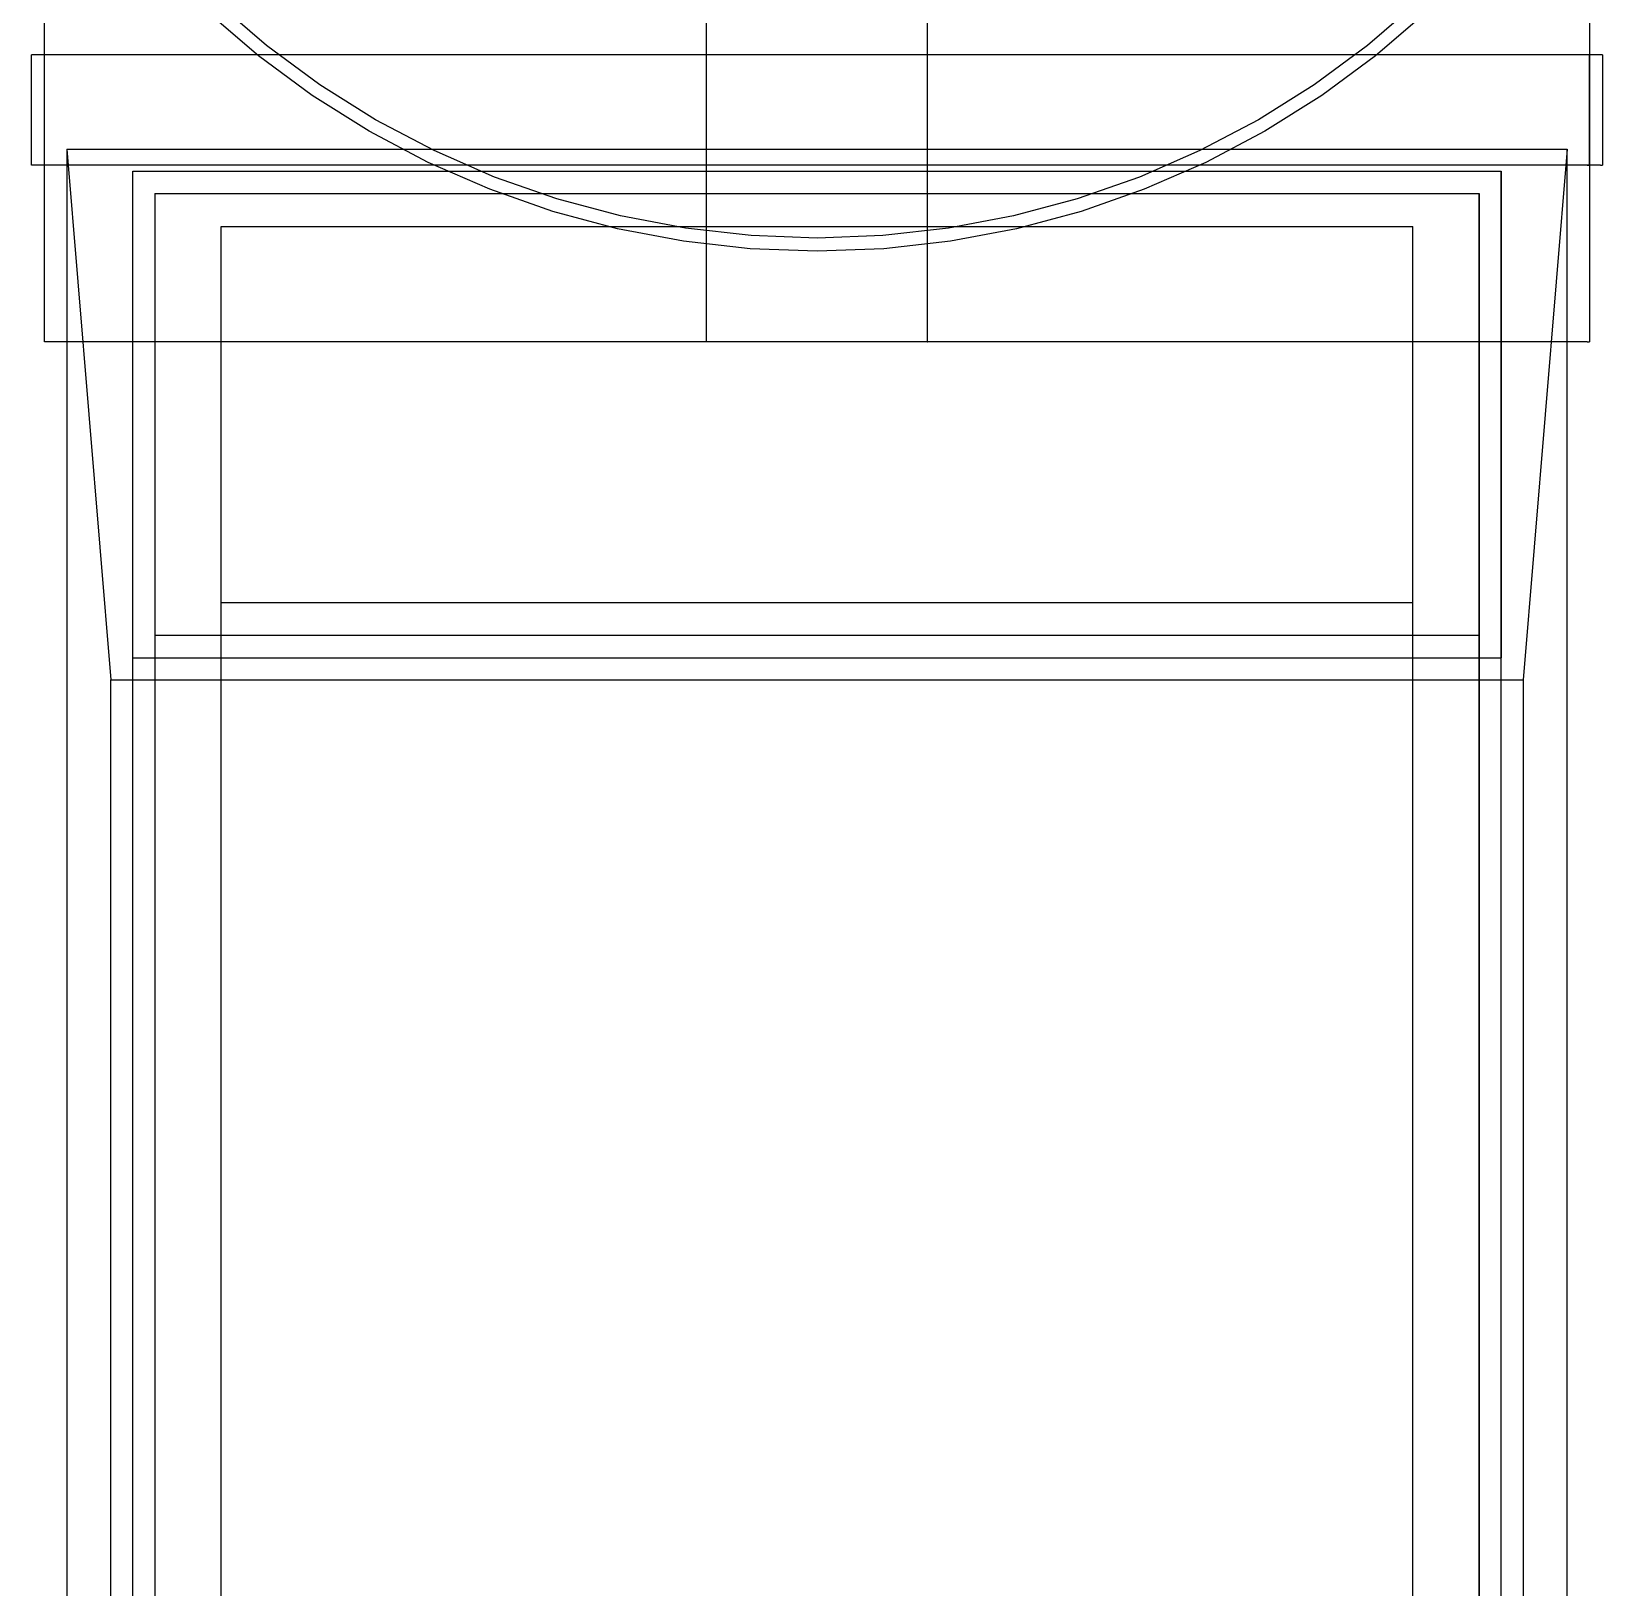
# Model space of a CAD drawing. Header units: millimetres. Extents: x -180 to 1414, y -663 to 972.
# Drawn here: x -35.6 to 35.6, y 503.8 to 574.4 of the extents above; entities that cross this region are included whole.
import ezdxf

# ---------------------------------------------------------------- set-up
doc = ezdxf.new("R2010")
doc.units = ezdxf.units.MM
doc.layers.add('FRONT', color=8, linetype='Continuous')

msp = doc.modelspace()

# ---------------------------------------------------------------- linework, layer by layer
at = {"layer": 'FRONT'}
for p, q in [((-35, 560.3), (-35, 642)), ((-5, 560.3), (-5, 642)), ((5, 560.3), (5, 642)), ((35, 642), (35, 560.3)), ((-24.94, 573.727), (-27.207, 575.678)), ((-24.94, 573.727), (-27.207, 575.678)), ((27.207, 575.678), (24.94, 573.727)), ((27.207, 575.678), (24.94, 573.727)), ((-25.314, 573.258), (-27.615, 575.238)), ((27.615, 575.238), (25.314, 573.258)), ((-35.5, 573.3), (-35.6, 573.3)), ((-35.6, 568.3), (-35.6, 573.3)), ((-35.202, 573.3), (-35.5, 573.3)), ((-34.707, 573.3), (-35.202, 573.3)), ((-34.902, 573.3), (-35, 573.3)), ((-35, 568.3), (-35, 573.3)), ((-34.609, 573.3), (-34.902, 573.3)), ((-34.018, 573.3), (-34.707, 573.3)), ((-34.122, 573.3), (-34.609, 573.3)), ((-33.445, 573.3), (-34.122, 573.3)), ((-33.139, 573.3), (-34.018, 573.3)), ((-32.581, 573.3), (-33.445, 573.3)), ((-32.074, 573.3), (-33.139, 573.3)), ((-31.534, 573.3), (-32.581, 573.3)), ((-30.831, 573.3), (-32.074, 573.3)), ((-30.311, 573.3), (-31.534, 573.3)), ((-29.414, 573.3), (-30.831, 573.3)), ((-28.918, 573.3), (-30.311, 573.3)), ((-27.833, 573.3), (-29.414, 573.3)), ((-27.364, 573.3), (-28.918, 573.3)), ((-26.097, 573.3), (-27.833, 573.3)), ((-25.657, 573.3), (-27.364, 573.3)), ((-24.214, 573.3), (-26.097, 573.3)), ((-23.806, 573.3), (-25.657, 573.3)), ((-22.871, 571.455), (-25.314, 573.258)), ((-22.533, 571.95), (-24.94, 573.727)), ((-22.533, 571.95), (-24.94, 573.727)), ((-22.196, 573.3), (-24.214, 573.3)), ((-21.822, 573.3), (-23.806, 573.3)), ((-20.054, 573.3), (-22.196, 573.3)), ((-19.716, 573.3), (-21.822, 573.3)), ((-17.8, 573.3), (-20.054, 573.3)), ((-17.5, 573.3), (-19.716, 573.3)), ((-15.446, 573.3), (-17.8, 573.3)), ((-15.186, 573.3), (-17.5, 573.3)), ((-13.006, 573.3), (-15.446, 573.3)), ((-12.787, 573.3), (-15.186, 573.3)), ((-10.493, 573.3), (-13.006, 573.3)), ((-10.316, 573.3), (-12.787, 573.3)), ((-7.922, 573.3), (-10.493, 573.3)), ((-7.788, 573.3), (-10.316, 573.3)), ((-5.306, 573.3), (-7.922, 573.3)), ((-5.216, 573.3), (-7.788, 573.3)), ((-2.66, 573.3), (-5.306, 573.3)), ((-2.616, 573.3), (-5.216, 573.3)), ((0, 573.3), (-2.66, 573.3)), ((0, 573.3), (-2.616, 573.3)), ((2.66, 573.3), (0, 573.3)), ((2.616, 573.3), (0, 573.3)), ((5.216, 573.3), (2.616, 573.3)), ((5.306, 573.3), (2.66, 573.3)), ((7.788, 573.3), (5.216, 573.3)), ((7.922, 573.3), (5.306, 573.3)), ((10.316, 573.3), (7.788, 573.3)), ((10.493, 573.3), (7.922, 573.3)), ((12.787, 573.3), (10.316, 573.3)), ((13.006, 573.3), (10.493, 573.3)), ((15.186, 573.3), (12.787, 573.3)), ((15.446, 573.3), (13.006, 573.3)), ((17.5, 573.3), (15.186, 573.3)), ((17.8, 573.3), (15.446, 573.3)), ((19.716, 573.3), (17.5, 573.3)), ((20.054, 573.3), (17.8, 573.3)), ((21.822, 573.3), (19.716, 573.3)), ((22.196, 573.3), (20.054, 573.3)), ((23.806, 573.3), (21.822, 573.3)), ((24.214, 573.3), (22.196, 573.3)), ((24.94, 573.727), (22.533, 571.95)), ((24.94, 573.727), (22.533, 571.95)), ((25.314, 573.258), (22.871, 571.455)), ((25.657, 573.3), (23.806, 573.3)), ((26.097, 573.3), (24.214, 573.3)), ((27.364, 573.3), (25.657, 573.3)), ((27.833, 573.3), (26.097, 573.3)), ((28.918, 573.3), (27.364, 573.3)), ((29.414, 573.3), (27.833, 573.3)), ((30.311, 573.3), (28.918, 573.3)), ((30.831, 573.3), (29.414, 573.3)), ((31.534, 573.3), (30.311, 573.3)), ((32.074, 573.3), (30.831, 573.3)), ((32.581, 573.3), (31.534, 573.3)), ((33.139, 573.3), (32.074, 573.3)), ((33.445, 573.3), (32.581, 573.3)), ((34.018, 573.3), (33.139, 573.3)), ((34.122, 573.3), (33.445, 573.3)), ((34.707, 573.3), (34.018, 573.3)), ((34.609, 573.3), (34.122, 573.3)), ((34.902, 573.3), (34.609, 573.3)), ((35.202, 573.3), (34.707, 573.3)), ((35, 573.3), (34.902, 573.3)), ((35, 568.3), (35, 573.3)), ((35.5, 573.3), (35.202, 573.3)), ((35.6, 573.3), (35.5, 573.3)), ((35.6, 573.3), (35.6, 568.3)), ((-20, 570.359), (-22.533, 571.95)), ((-20, 570.359), (-22.533, 571.95)), ((22.533, 571.95), (20, 570.359)), ((22.533, 571.95), (20, 570.359)), ((-20.3, 569.839), (-22.871, 571.455)), ((22.871, 571.455), (20.3, 569.839)), ((-17.355, 568.961), (-20, 570.359)), ((-17.355, 568.961), (-20, 570.359)), ((20, 570.359), (17.355, 568.961)), ((20, 570.359), (17.355, 568.961)), ((-17.616, 568.421), (-20.3, 569.839)), ((20.3, 569.839), (17.616, 568.421)), ((-34, 569.025), (-34, 474.025)), ((-34, 569.025), (34, 569.025)), ((-34, 569.025), (-32, 544.975)), ((-14.614, 567.765), (-17.355, 568.961)), ((-14.614, 567.765), (-17.355, 568.961)), ((17.355, 568.961), (14.614, 567.765)), ((17.355, 568.961), (14.614, 567.765)), ((34, 569.025), (32, 544.975)), ((34, 474.025), (34, 569.025)), ((-35.5, 568.3), (-35.6, 568.3)), ((-35.202, 568.3), (-35.5, 568.3)), ((-34.707, 568.3), (-35.202, 568.3)), ((-34.902, 568.3), (-35, 568.3)), ((-34.609, 568.3), (-34.902, 568.3)), ((-34.018, 568.3), (-34.707, 568.3)), ((-34.122, 568.3), (-34.609, 568.3)), ((-33.445, 568.3), (-34.122, 568.3)), ((-33.139, 568.3), (-34.018, 568.3)), ((-32.581, 568.3), (-33.445, 568.3)), ((-32.074, 568.3), (-33.139, 568.3)), ((-31.534, 568.3), (-32.581, 568.3)), ((-30.831, 568.3), (-32.074, 568.3)), ((-30.311, 568.3), (-31.534, 568.3)), ((-29.414, 568.3), (-30.831, 568.3)), ((-28.918, 568.3), (-30.311, 568.3)), ((-27.833, 568.3), (-29.414, 568.3)), ((-27.364, 568.3), (-28.918, 568.3)), ((-26.097, 568.3), (-27.833, 568.3)), ((-25.657, 568.3), (-27.364, 568.3)), ((-24.214, 568.3), (-26.097, 568.3)), ((-23.806, 568.3), (-25.657, 568.3)), ((-22.196, 568.3), (-24.214, 568.3)), ((-21.822, 568.3), (-23.806, 568.3)), ((-20.054, 568.3), (-22.196, 568.3)), ((-19.716, 568.3), (-21.822, 568.3)), ((-17.8, 568.3), (-20.054, 568.3)), ((-17.5, 568.3), (-19.716, 568.3)), ((-15.446, 568.3), (-17.8, 568.3)), ((-14.833, 567.207), (-17.616, 568.421)), ((-15.186, 568.3), (-17.5, 568.3)), ((-13.006, 568.3), (-15.446, 568.3)), ((-12.787, 568.3), (-15.186, 568.3)), ((-10.493, 568.3), (-13.006, 568.3)), ((-10.316, 568.3), (-12.787, 568.3)), ((-7.922, 568.3), (-10.493, 568.3)), ((-7.788, 568.3), (-10.316, 568.3)), ((-5.306, 568.3), (-7.922, 568.3)), ((-5.216, 568.3), (-7.788, 568.3)), ((-2.66, 568.3), (-5.306, 568.3)), ((-2.616, 568.3), (-5.216, 568.3)), ((0, 568.3), (-2.66, 568.3)), ((0, 568.3), (-2.616, 568.3)), ((2.66, 568.3), (0, 568.3)), ((2.616, 568.3), (0, 568.3)), ((5.216, 568.3), (2.616, 568.3)), ((5.306, 568.3), (2.66, 568.3)), ((7.788, 568.3), (5.216, 568.3)), ((7.922, 568.3), (5.306, 568.3)), ((10.316, 568.3), (7.788, 568.3)), ((10.493, 568.3), (7.922, 568.3)), ((12.787, 568.3), (10.316, 568.3)), ((13.006, 568.3), (10.493, 568.3)), ((15.186, 568.3), (12.787, 568.3)), ((15.446, 568.3), (13.006, 568.3)), ((17.616, 568.421), (14.833, 567.207)), ((17.5, 568.3), (15.186, 568.3)), ((17.8, 568.3), (15.446, 568.3)), ((19.716, 568.3), (17.5, 568.3)), ((20.054, 568.3), (17.8, 568.3)), ((21.822, 568.3), (19.716, 568.3)), ((22.196, 568.3), (20.054, 568.3)), ((23.806, 568.3), (21.822, 568.3)), ((24.214, 568.3), (22.196, 568.3)), ((25.657, 568.3), (23.806, 568.3)), ((26.097, 568.3), (24.214, 568.3)), ((27.364, 568.3), (25.657, 568.3)), ((27.833, 568.3), (26.097, 568.3)), ((28.918, 568.3), (27.364, 568.3)), ((29.414, 568.3), (27.833, 568.3)), ((30.311, 568.3), (28.918, 568.3)), ((30.831, 568.3), (29.414, 568.3)), ((31.534, 568.3), (30.311, 568.3)), ((32.074, 568.3), (30.831, 568.3)), ((32.581, 568.3), (31.534, 568.3)), ((33.139, 568.3), (32.074, 568.3)), ((33.445, 568.3), (32.581, 568.3)), ((34.018, 568.3), (33.139, 568.3)), ((34.122, 568.3), (33.445, 568.3)), ((34.707, 568.3), (34.018, 568.3)), ((34.609, 568.3), (34.122, 568.3)), ((34.902, 568.3), (34.609, 568.3)), ((35.202, 568.3), (34.707, 568.3)), ((34.902, 568.3), (35, 568.3)), ((35.5, 568.3), (35.202, 568.3)), ((35.5, 568.3), (35.6, 568.3)), ((-31, 473.023), (-31, 568.023)), ((-31, 545.977), (-31, 568.023)), ((-31, 568.023), (31, 568.023)), ((-11.79, 566.777), (-14.614, 567.765)), ((-11.79, 566.777), (-14.614, 567.765)), ((14.614, 567.765), (11.79, 566.777)), ((14.614, 567.765), (11.79, 566.777)), ((31, 473.023), (31, 568.023)), ((31, 568.023), (31, 545.977)), ((-30, 567.021), (-30, 472.021)), ((-30, 567.021), (30, 567.021)), ((-30, 567.021), (-30, 546.979)), ((-11.967, 566.204), (-14.833, 567.207)), ((-8.901, 566.003), (-11.79, 566.777)), ((-8.901, 566.003), (-11.79, 566.777)), ((11.79, 566.777), (8.901, 566.003)), ((11.79, 566.777), (8.901, 566.003)), ((14.833, 567.207), (11.967, 566.204)), ((30, 472.021), (30, 567.021)), ((30, 567.021), (30, 546.979)), ((-9.034, 565.418), (-11.967, 566.204)), ((11.967, 566.204), (9.034, 565.418)), ((-27, 470.518), (-27, 565.518)), ((-27, 548.482), (-27, 565.518)), ((-27, 565.518), (27, 565.518)), ((-6.051, 564.853), (-9.034, 565.418)), ((-5.962, 565.447), (-8.901, 566.003)), ((-5.962, 565.447), (-8.901, 566.003)), ((-2.989, 565.112), (-5.962, 565.447)), ((-2.989, 565.112), (-5.962, 565.447)), ((5.962, 565.447), (2.989, 565.112)), ((5.962, 565.447), (2.989, 565.112)), ((8.901, 566.003), (5.962, 565.447)), ((8.901, 566.003), (5.962, 565.447)), ((9.034, 565.418), (6.051, 564.853)), ((27, 548.482), (27, 565.518)), ((27, 470.518), (27, 565.518)), ((-3.034, 564.514), (-6.051, 564.853)), ((0, 565), (-2.989, 565.112)), ((0, 565), (-2.989, 565.112)), ((2.989, 565.112), (0, 565)), ((2.989, 565.112), (0, 565)), ((6.051, 564.853), (3.034, 564.514)), ((0, 564.4), (-3.034, 564.514)), ((3.034, 564.514), (0, 564.4)), ((-34.902, 560.3), (-35, 560.3)), ((-34.609, 560.3), (-34.902, 560.3)), ((-34.122, 560.3), (-34.609, 560.3)), ((-33.445, 560.3), (-34.122, 560.3)), ((-32.581, 560.3), (-33.445, 560.3)), ((-31.534, 560.3), (-32.581, 560.3)), ((-30.311, 560.3), (-31.534, 560.3)), ((-28.918, 560.3), (-30.311, 560.3)), ((-27.364, 560.3), (-28.918, 560.3)), ((-25.657, 560.3), (-27.364, 560.3)), ((-23.806, 560.3), (-25.657, 560.3)), ((-21.822, 560.3), (-23.806, 560.3)), ((-19.716, 560.3), (-21.822, 560.3)), ((-17.5, 560.3), (-19.716, 560.3)), ((-15.186, 560.3), (-17.5, 560.3)), ((-12.787, 560.3), (-15.186, 560.3)), ((-10.316, 560.3), (-12.787, 560.3)), ((-7.788, 560.3), (-10.316, 560.3)), ((-5.216, 560.3), (-7.788, 560.3)), ((-2.616, 560.3), (-5.216, 560.3)), ((-4.986, 560.3), (-5, 560.3)), ((-4.944, 560.3), (-4.986, 560.3)), ((-4.875, 560.3), (-4.944, 560.3)), ((-4.778, 560.3), (-4.875, 560.3)), ((-4.654, 560.3), (-4.778, 560.3)), ((-4.505, 560.3), (-4.654, 560.3)), ((-4.33, 560.3), (-4.505, 560.3)), ((-4.131, 560.3), (-4.33, 560.3)), ((-3.909, 560.3), (-4.131, 560.3)), ((-3.665, 560.3), (-3.909, 560.3)), ((-3.401, 560.3), (-3.665, 560.3)), ((-3.117, 560.3), (-3.401, 560.3)), ((-2.817, 560.3), (-3.117, 560.3)), ((-2.5, 560.3), (-2.817, 560.3)), ((0, 560.3), (-2.616, 560.3)), ((-2.169, 560.3), (-2.5, 560.3)), ((-1.827, 560.3), (-2.169, 560.3)), ((-1.474, 560.3), (-1.827, 560.3)), ((-1.113, 560.3), (-1.474, 560.3)), ((-0.745, 560.3), (-1.113, 560.3)), ((-0.374, 560.3), (-0.745, 560.3)), ((0, 560.3), (-0.374, 560.3)), ((2.616, 560.3), (0, 560.3)), ((0.374, 560.3), (0, 560.3)), ((0.745, 560.3), (0.374, 560.3)), ((1.113, 560.3), (0.745, 560.3)), ((1.474, 560.3), (1.113, 560.3)), ((1.827, 560.3), (1.474, 560.3)), ((2.169, 560.3), (1.827, 560.3)), ((2.5, 560.3), (2.169, 560.3)), ((2.817, 560.3), (2.5, 560.3)), ((5.216, 560.3), (2.616, 560.3)), ((3.117, 560.3), (2.817, 560.3)), ((3.401, 560.3), (3.117, 560.3)), ((3.665, 560.3), (3.401, 560.3)), ((3.909, 560.3), (3.665, 560.3)), ((4.131, 560.3), (3.909, 560.3)), ((4.33, 560.3), (4.131, 560.3)), ((4.505, 560.3), (4.33, 560.3)), ((4.654, 560.3), (4.505, 560.3)), ((4.778, 560.3), (4.654, 560.3)), ((4.875, 560.3), (4.778, 560.3)), ((4.944, 560.3), (4.875, 560.3)), ((4.986, 560.3), (4.944, 560.3)), ((4.986, 560.3), (5, 560.3)), ((7.788, 560.3), (5.216, 560.3)), ((10.316, 560.3), (7.788, 560.3)), ((12.787, 560.3), (10.316, 560.3)), ((15.186, 560.3), (12.787, 560.3)), ((17.5, 560.3), (15.186, 560.3)), ((19.716, 560.3), (17.5, 560.3)), ((21.822, 560.3), (19.716, 560.3)), ((23.806, 560.3), (21.822, 560.3)), ((25.657, 560.3), (23.806, 560.3)), ((27.364, 560.3), (25.657, 560.3)), ((28.918, 560.3), (27.364, 560.3)), ((30.311, 560.3), (28.918, 560.3)), ((31.534, 560.3), (30.311, 560.3)), ((32.581, 560.3), (31.534, 560.3)), ((33.445, 560.3), (32.581, 560.3)), ((34.122, 560.3), (33.445, 560.3)), ((34.609, 560.3), (34.122, 560.3)), ((34.902, 560.3), (34.609, 560.3)), ((34.902, 560.3), (35, 560.3)), ((-27, 453.482), (-27, 548.482)), ((-27, 548.482), (27, 548.482)), ((27, 453.482), (27, 548.482)), ((30, 546.979), (-30, 546.979)), ((-30, 546.979), (-30, 451.979)), ((30, 546.979), (30, 451.979)), ((-31, 450.977), (-31, 545.977)), ((-31, 545.977), (31, 545.977)), ((31, 450.977), (31, 545.977)), ((-32, 449.975), (-32, 544.975)), ((-32, 544.975), (32, 544.975)), ((32, 544.975), (32, 449.975))]:
    msp.add_line(p, q, dxfattribs=at)

doc.saveas('drawing.dxf')
